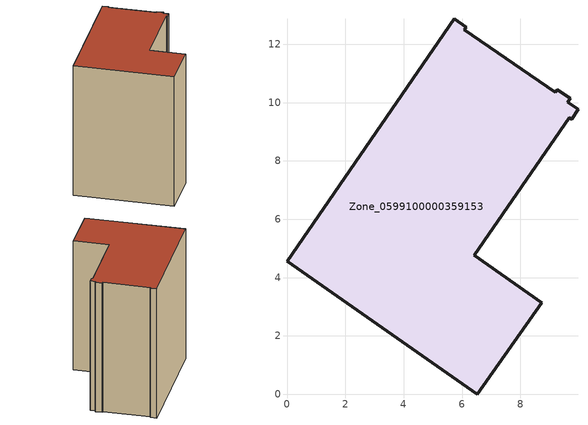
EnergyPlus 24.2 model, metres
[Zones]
Zone_0599100000359153
 floor ground (C_G): 9.19,10.35 9.26,10.45 9.71,10.15 9.62,10.01 9.98,9.77 9.76,9.44 9.67,9.49 6.42,4.76 8.74,3.13 6.52,0 0,4.55 5.74,12.88 6.15,12.59 6.08,12.49 z3.59
 wall outside (C_F): 9.26,10.45 9.19,10.35 6.08,12.49 6.15,12.59 5.74,12.88 0,4.55 6.52,0 8.74,3.13 6.42,4.76 9.67,9.49 9.76,9.44 9.98,9.77 9.62,10.01 9.71,10.15 9.26,10.45 z3.59:14.74
 roof outside (C_R): 9.62,10.01 9.71,10.15 9.26,10.45 9.19,10.35 6.08,12.49 6.15,12.59 5.74,12.88 0,4.55 6.52,0 8.74,3.13 6.42,4.76 9.67,9.49 9.76,9.44 9.98,9.77 z14.74
[BUILDING]
Pand.0599100000359153: North Axis=0; Terrain=City; Loads Convergence Tolerance Value=0.04; Temperature Convergence Tolerance Value=0.4; Solar Distribution=FullExterior; Maximum Number of Warmup Days=25; Minimum Number of Warmup Days=1
[Site:Location]
Rotterdam.The.Hague.AP_ZH_NLD Design_Conditions: Latitude=51.96; Longitude=4.45; Time Zone=1; Elevation=-4.5
[SITE:GROUNDTEMPERATURE:BUILDINGSURFACE]
18, 18, 18, 18, 18, 18, 18, 18, 18, 18, 18, 18
[MATERIAL] Thermal Absorptance=0.9; Solar Absorptance=0.7; Visible Absorptance=0.7
Name | Roughness | Thickness | Conductivity | Density | Specific Heat
G.TC.1992-2005 | MediumSmooth | 0.15 | 0.06 | 540 | 1210
F.TC.1992-2005 | Rough | 0.3 | 0.12 | 1920 | 840
R.TC.1992-2005 | MediumRough | 0.2 | 0.08 | 1500 | 1000
[CONSTRUCTION]
C_G: G.TC.1992-2005
C_F: F.TC.1992-2005
C_R: R.TC.1992-2005
[ZONE]
Zone_0599100000359153: Type=1; Multiplier=1; Ceiling Height=Autocalculate; Volume=Autocalculate; Floor Area=autocalculate; Part of Total Floor Area=Yes
[ZONEINFILTRATION:DESIGNFLOWRATE]
Infil_Zone_0599100000359153: Zone or ZoneList or Space or SpaceList=Zone_0599100000359153; Schedule=AlwaysOn; Design Flow Rate Calculation Method=Flow/Area; Flow Rate per Floor Area=0.0015; Constant Term Coefficient=1; Temperature Term Coefficient=0; Velocity Term Coefficient=0; Velocity Squared Term Coefficient=0
[HVACTEMPLATE:ZONE:IDEALLOADSAIRSYSTEM]
Zone_0599100000359153: Maximum Heating Supply Air Temperature=50; Minimum Cooling Supply Air Temperature=13; Maximum Heating Supply Air Humidity Ratio=0.0156; Minimum Cooling Supply Air Humidity Ratio=0.0077; Heating Limit=NoLimit; Cooling Limit=NoLimit; Dehumidification Control Type=ConstantSensibleHeatRatio; Cooling Sensible Heat Ratio=0.7; Dehumidification Setpoint=60; Humidification Control Type=None; Humidification Setpoint=30; Outdoor Air Method=None; Outdoor Air Flow Rate per Person=0.00944; Outdoor Air Flow Rate per Zone Floor Area=0; Outdoor Air Flow Rate per Zone=0; Demand Controlled Ventilation Type=None; Outdoor Air Economizer Type=NoEconomizer; Heat Recovery Type=None; Sensible Heat Recovery Effectiveness=0.7; Latent Heat Recovery Effectiveness=0.65
[ZONECONTROL:THERMOSTAT]
ThermostatControl_Zone_0599100000359153: Zone or ZoneList=Zone_0599100000359153; Control Type Schedule=DualSetpointControlType; Control 1=Thermostat_Zone_0599100000359153; Temperature Difference Between Cutout And Setpoint=0
[THERMOSTATSETPOINT:DUALSETPOINT]
Thermostat_Zone_0599100000359153: Heating Setpoint Temperature Schedule=HeatingSetpoint_Zone_0599100000359153; Cooling Setpoint Temperature Schedule=CoolingSetpoint_Zone_0599100000359153
[SCHEDULE:COMPACT]
HeatingSetpoint_Zone_0599100000359153: Through: 12/31, For: AllDays, Until: 24:00, 21
CoolingSetpoint_Zone_0599100000359153: Through: 12/31, For: AllDays, Until: 24:00, 24
DualSetpointControlType: Through: 12/31, For: AllDays, Until: 24:00, 4
AlwaysOn: Through: 12/31, For: AllDays, Until: 24:00, 1
